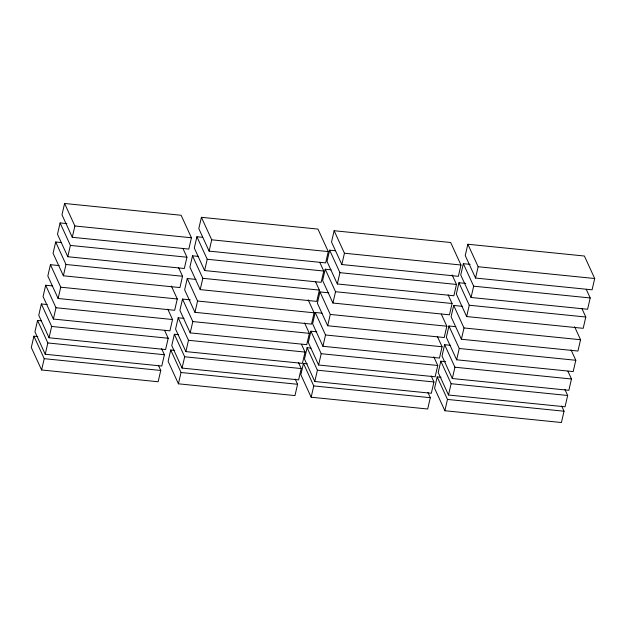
<?xml version="1.0" encoding="UTF-8"?>
<svg xmlns="http://www.w3.org/2000/svg" width="626" height="626" viewBox="0 0 626 626"><rect width="100%" height="100%" fill="white"/><g stroke="black" fill="none" stroke-linecap="round" stroke-linejoin="round"><path stroke-width="0.94" d="M37.795 336.569L33.914 336.178L31.3 347.485L41.606 369.982L158.143 381.758L160.757 370.459L158.386 365.263M41.433 320.841L37.552 320.449L34.939 331.757L45.236 354.253L161.782 366.038L164.395 354.731L161.625 348.666M47.185 304.557L41.363 303.962L38.749 315.269L49.047 337.774L165.593 349.551L168.206 338.243L164.638 330.458M52.49 285.925L45.69 285.237L43.077 296.544L53.374 319.049L169.92 330.825L172.533 319.518L167.776 309.134M59.18 265.58L50.44 264.696L47.826 276.003L58.124 298.5L174.67 310.285L177.283 298.978L171.336 285.996M61.512 242.567L55.691 241.98L53.077 253.287L63.375 275.792L179.92 287.569L182.534 276.262L178.574 267.607M66.888 223.615L60.096 222.926L57.482 234.234L67.78 256.73L184.326 268.507L186.939 257.208L182.98 248.553M64.588 203.481L61.974 214.788L72.272 237.293L188.817 249.07L191.431 237.763L181.133 215.266L64.588 203.481L74.885 225.986L72.272 237.293M41.606 369.982L44.219 358.675L33.914 336.178M45.236 354.253L47.85 342.954L37.552 320.449M49.047 337.774L51.661 326.467L41.363 303.962M53.374 319.049L55.988 307.742L45.69 285.237M58.124 298.5L60.738 287.193L50.44 264.696M63.375 275.792L65.988 264.485L55.691 241.98M67.78 256.73L70.394 245.423L60.096 222.926M174.623 350.396L170.741 350.004L168.128 361.312L178.426 383.808L294.971 395.585L297.585 384.286L295.206 379.09M178.261 334.667L174.372 334.276L171.759 345.583L182.064 368.08L298.61 379.865L301.223 368.558L298.445 362.501M184.013 318.384L178.183 317.789L175.57 329.096L185.875 351.601L302.421 363.377L305.034 352.07L301.466 344.284M190.281 299.854L182.51 299.064L179.897 310.371L190.202 332.875L306.748 344.652L309.361 333.345L304.604 322.961M196.001 279.407L187.26 278.523L184.647 289.83L194.952 312.327L311.498 324.111L314.111 312.804L308.164 299.823M198.34 256.394L192.511 255.807L189.897 267.114L200.203 289.619L316.748 301.396L319.362 290.088L315.394 281.434M202.746 237.34L196.916 236.753L194.303 248.06L204.608 270.557L321.154 282.342L323.767 271.035L319.8 262.38M201.415 217.316L198.802 228.615L209.1 251.12L325.645 262.897L328.259 251.589L317.953 229.093L201.415 217.316L211.713 239.813L209.1 251.12M178.426 383.808L181.039 372.501L170.741 350.004M182.064 368.08L184.678 356.781L174.372 334.276M185.875 351.601L188.489 340.294L178.183 317.789M190.202 332.875L192.816 321.568L182.51 299.064M194.952 312.327L197.566 301.028L187.26 278.523M200.203 289.619L202.816 278.312L192.511 255.807M204.608 270.557L207.222 259.258L196.916 236.753M307.35 363.808L303.461 363.416L300.848 374.724L311.153 397.22L427.699 409.005L430.312 397.698L427.934 392.502M310.981 348.079L307.1 347.688L304.486 358.995L314.784 381.5L431.33 393.277L433.943 381.97L431.173 375.913M316.733 331.796L310.911 331.209L308.297 342.508L318.595 365.013L435.14 376.789L437.754 365.482L433.795 356.828M322.038 313.164L315.238 312.476L312.624 323.783L322.922 346.288L439.468 358.064L442.081 346.757L437.331 336.373M328.728 292.819L319.988 291.935L317.374 303.242L327.672 325.747L444.217 337.524L446.831 326.216L441.283 314.095M331.06 269.806L325.238 269.219L322.625 280.526L332.922 303.031L449.468 314.808L452.082 303.5L448.122 294.846M335.466 250.752L329.644 250.165L327.03 261.472L337.328 283.969L453.873 295.754L456.487 284.447L452.128 274.924M334.135 230.728L331.522 242.035L341.827 264.532L458.365 276.309L460.979 265.009L450.681 242.505L334.135 230.728L344.441 253.225L341.827 264.532M311.153 397.22L313.767 385.921L303.461 363.416M314.784 381.5L317.398 370.193L307.1 347.688M318.595 365.013L321.208 353.706L310.911 331.209M322.922 346.288L325.536 334.98L315.238 312.476M327.672 325.747L330.285 314.44L319.988 291.935M332.922 303.031L335.536 291.724L325.238 269.219M337.328 283.969L339.941 272.67L329.644 250.165M441.064 377.321L437.183 376.93L434.569 388.237L444.867 410.734L561.412 422.519L564.026 411.212L561.647 406.016M445.673 361.695L440.814 361.202L438.2 372.509L448.506 395.014L565.051 406.79L567.665 395.483L564.887 389.427M450.454 345.309L444.624 344.715L442.011 356.022L452.316 378.527L568.862 390.303L571.475 378.996L567.907 371.21M455.751 326.678L448.952 325.99L446.338 337.297L456.644 359.801L573.189 371.578L575.803 360.271L571.045 349.887M462.442 306.333L453.701 305.449L451.088 316.756L461.393 339.253L577.939 351.037L580.552 339.73L574.605 326.749M465.752 283.421L458.952 282.733L456.338 294.04L466.644 316.545L583.189 328.321L585.803 317.014L581.836 308.36M470.157 264.368L463.357 263.679L460.744 274.986L471.049 297.483L587.595 309.267L590.208 297.96L586.241 289.306M467.857 244.242L465.243 255.541L475.541 278.046L592.086 289.822L594.7 278.515L584.394 256.018L467.857 244.242L478.154 266.739L475.541 278.046M444.867 410.734L447.48 399.427L437.183 376.93M448.506 395.014L451.119 383.707L440.814 361.202M452.316 378.527L454.93 367.219L444.624 344.715M456.644 359.801L459.257 348.494L448.952 325.99M461.393 339.253L464.007 327.954L453.701 305.449M466.644 316.545L469.257 305.238L458.952 282.733M471.049 297.483L473.663 286.184L463.357 263.679M74.885 225.986L191.431 237.763M211.713 239.813L328.259 251.589M344.441 253.225L460.979 265.009M478.154 266.739L594.7 278.515M70.394 245.423L186.939 257.208M207.222 259.258L323.767 271.035M339.941 272.67L456.487 284.447M473.663 286.184L590.208 297.96M65.988 264.485L182.534 276.262M202.816 278.312L319.362 290.088M335.536 291.724L452.082 303.5M469.257 305.238L585.803 317.014M60.738 287.193L177.283 298.978M197.566 301.028L314.111 312.804M330.285 314.44L446.831 326.216M464.007 327.954L580.552 339.73M55.988 307.742L172.533 319.518M192.816 321.568L309.361 333.345M325.536 334.98L442.081 346.757M459.257 348.494L575.803 360.271M51.661 326.467L168.206 338.243M188.489 340.294L305.034 352.07M321.208 353.706L437.754 365.482M454.93 367.219L571.475 378.996M47.85 342.954L164.395 354.731M184.678 356.781L301.223 368.558M317.398 370.193L433.943 381.97M451.119 383.707L567.665 395.483M44.219 358.675L160.757 370.459M181.039 372.501L297.585 384.286M313.767 385.921L430.312 397.698M447.48 399.427L564.026 411.212"/></g></svg>
